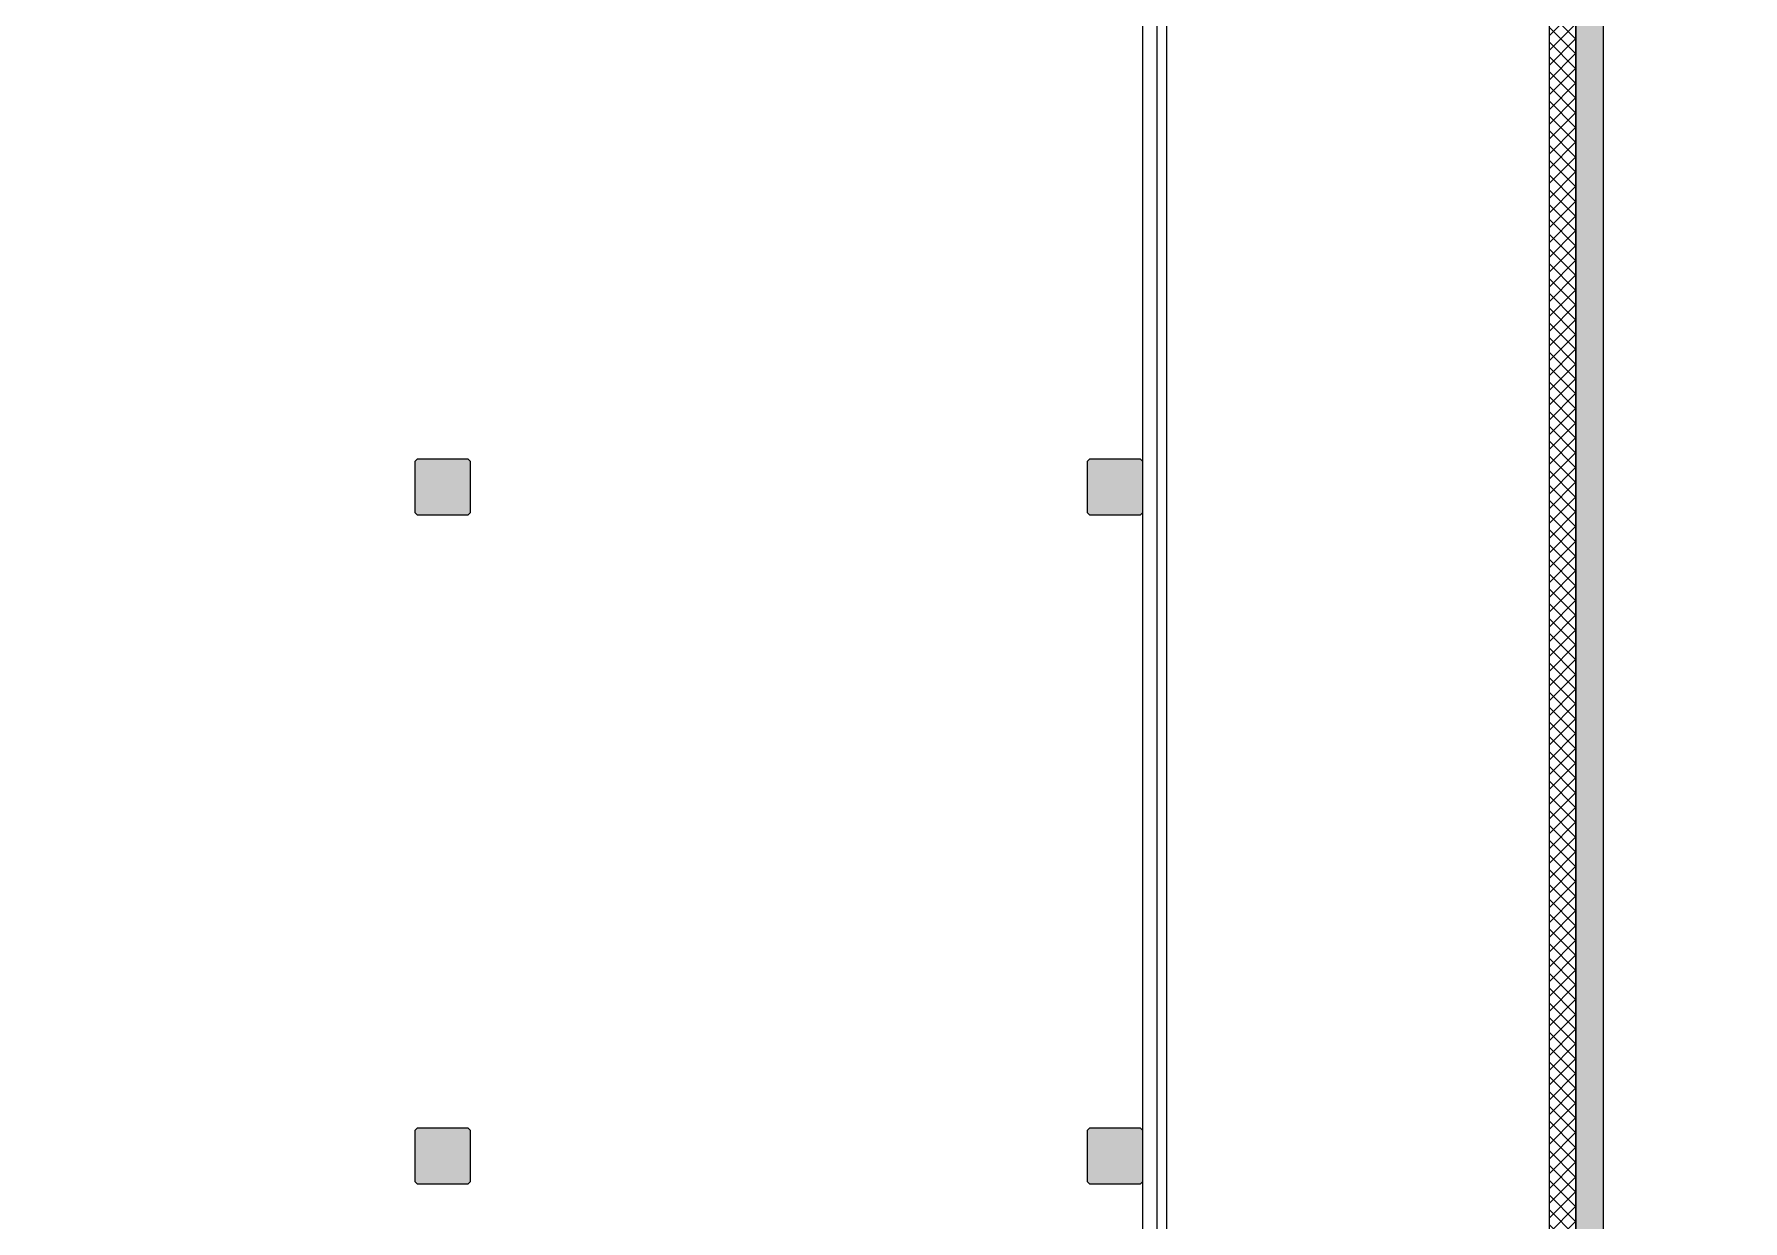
# Model space of a CAD drawing. Header units: inches. Extents: x -13 to 4331, y -638 to 2885.
# Drawn here: x 3596 to 4331, y 794 to 1305 of the extents above; entities that cross this region are included whole.
import ezdxf

# ---------------------------------------------------------------- set-up
doc = ezdxf.new("R2010")
doc.units = ezdxf.units.IN
doc.header["$MEASUREMENT"] = 0
for name, color, linetype, lineweight in [('A-DETL-THIN', 151, 'Continuous', 9), ('A-WALL', 113, 'Continuous', 9), ('A-WALL-PATT', 111, 'Continuous', 13), ('A-WALL-PRHT', 7, 'Continuous', 9), ('Chevy Chase Pavilion_3rd Floor Base_dwg', 8, 'Continuous', 9), ('NIC', 7, 'Continuous', 9), ('S-COLS', 52, 'Continuous', 13)]:
    doc.layers.add(name, color=color, linetype=linetype, lineweight=lineweight)

# ---------------------------------------------------------------- blocks, each defined once
blk = doc.blocks.new('Chevy Chase Pavilion_3rd Floor Base_dwg-5020009-FIRST FLOOR POWER _ SIGNAL')
at = {"layer": 'A-WALL-PATT', "lineweight": 9}
h = blk.add_hatch(color=7, dxfattribs=at)
h.paths.add_polyline_path([(4331.5, -637.79), (4331.5, -625.79), (4271.5, -625.79), (4271.5, 1919.31), (4331.5, 1919.31), (4331.5, 1931.31), (4259.64, 1931.31), (4259.5, 1931.22), (4259.5, -637.79), (4259.64, -637.65), (4259.64, -637.79), (4271.5, -637.79)], flags=0)
h.paths.add_polyline_path([(4259.64, 1931.17), (4259.55, 1931.26), (4259.64, 1931.31)], flags=0)
for points in [[(3782.64, 1098.24), (3783.64, 1099.24), (3783.64, 1121.24), (3782.64, 1122.24), (3760.64, 1122.24), (3759.64, 1121.24), (3759.64, 1099.24), (3760.64, 1098.24)], [(4072.14, 1098.24), (4073.14, 1099.24), (4073.14, 1121.24), (4072.14, 1122.24), (4050.14, 1122.24), (4049.14, 1121.24), (4049.14, 1099.24), (4050.14, 1098.24)], [(3760.64, 810.24), (3782.64, 810.24), (3783.64, 811.24), (3783.64, 833.24), (3782.64, 834.24), (3760.64, 834.24), (3759.64, 833.24), (3759.64, 811.24)], [(4072.14, 810.24), (4073.14, 811.24), (4073.14, 833.24), (4072.14, 834.24), (4050.14, 834.24), (4049.14, 833.24), (4049.14, 811.24), (4050.14, 810.24)]]:
    blk.add_hatch(color=7, dxfattribs=at).paths.add_polyline_path(points, flags=0)
at = {"layer": 'A-WALL-PRHT'}
h = blk.add_hatch(dxfattribs=at)
h.set_pattern_fill('FP_1', color=256, style=0, pattern_type=2)
h.set_pattern_definition([(45, (1809.372, -637.787), (-3.1819805, 3.1819805), []), (135, (1809.372, -637.787), (-3.1819805, -3.1819805), [])])
h.paths.add_polyline_path([(4259.5, -637.79), (4259.5, -637.79), (4259.5, 1931.22), (4259.64, 1931.31), (1910.48, 2868.64), (1809.37, 2615.1), (1820.11, 2610.82), (1916.94, 2853.62), (4248.08, 1923.48), (4248.08, -626.23), (4079.14, -626.23), (4079.14, -637.79), (4248.08, -637.79)], flags=0)
h.paths.add_polyline_path([(4259.5, -637.79), (4259.64, -637.79), (4259.64, -637.65), (4259.57, -637.72)], flags=0)
h.paths.add_polyline_path([(4259.64, 1931.17), (4259.64, 1931.31), (4259.55, 1931.26), (4259.64, 1931.17)], flags=0)
at = {"layer": 'A-WALL', "color": 7, "flags": 128}
for points in [[(4331.5, 1931.31), (4259.5, 1931.31), (4259.5, -637.79), (4331.5, -637.79)], [(4331.5, -625.79), (4271.5, -625.79), (4271.5, 1919.31), (4331.5, 1919.31)], [(4076.58, 1820.97), (4079.14, 1819.95), (4079.14, -637.79), (3438.23, -637.79), (3430.06, -625.69), (4073.14, -625.69), (4073.14, 1559.57)]]:
    blk.add_lwpolyline(points, dxfattribs=at)
at = {"layer": 'A-WALL-PRHT', "flags": 128}
for points in [[(4079.14, -637.79), (4259.64, -637.79), (4259.64, 1931.31), (1910.48, 2868.64), (1809.37, 2615.1)], [(1820.11, 2610.82), (1916.94, 2853.62), (4248.08, 1923.48), (4248.08, -626.23), (4079.14, -626.23)]]:
    blk.add_lwpolyline(points, dxfattribs=at)
at = {"layer": 'NIC', "flags": 128}
blk.add_lwpolyline([(408.26, -637.79), (-13.37, -15.74), (1141.95, 2881.27), (1809.37, 2615.1), (1910.48, 2868.64), (4259.64, 1931.31), (4259.64, -637.79)], close=True, dxfattribs=at)
at = {"layer": 'S-COLS', "color": 7, "lineweight": 9, "flags": 128}
for points in [[(3759.64, 1099.24), (3760.64, 1098.24), (3782.64, 1098.24), (3783.64, 1099.24), (3783.64, 1121.24), (3782.64, 1122.24), (3760.64, 1122.24), (3759.64, 1121.24)], [(4049.14, 1099.24), (4050.14, 1098.24), (4072.14, 1098.24), (4073.14, 1099.24), (4073.14, 1121.24), (4072.14, 1122.24), (4050.14, 1122.24), (4049.14, 1121.24)], [(3759.64, 811.24), (3760.64, 810.24), (3782.64, 810.24), (3783.64, 811.24), (3783.64, 833.24), (3782.64, 834.24), (3760.64, 834.24), (3759.64, 833.24)], [(4049.14, 811.24), (4050.14, 810.24), (4072.14, 810.24), (4073.14, 811.24), (4073.14, 833.24), (4072.14, 834.24), (4050.14, 834.24), (4049.14, 833.24)]]:
    blk.add_lwpolyline(points, close=True, dxfattribs=at)

msp = doc.modelspace()

# ---------------------------------------------------------------- linework, layer by layer
at = {"layer": 'A-DETL-THIN'}
msp.add_line((4083.46, -637.79), (4083.46, 1816.94), dxfattribs=at)

# ---------------------------------------------------------------- block references
at = {"layer": 'Chevy Chase Pavilion_3rd Floor Base_dwg', "color": 7}
msp.add_blockref('Chevy Chase Pavilion_3rd Floor Base_dwg-5020009-FIRST FLOOR POWER _ SIGNAL', (0, 0), dxfattribs=at)

doc.saveas('drawing.dxf')
